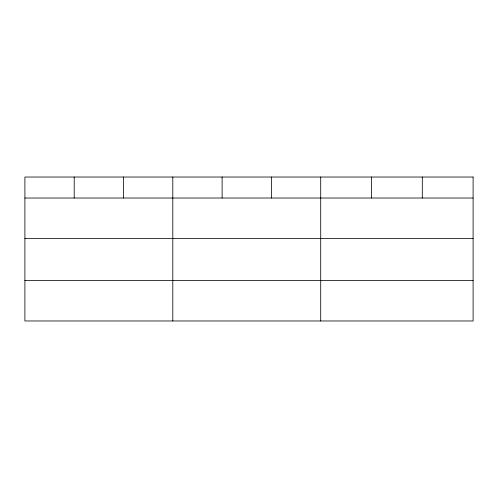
<?xml version="1.0" encoding="UTF-8"?>
<svg xmlns="http://www.w3.org/2000/svg" width="498" height="498" viewBox="0 0 498 498"><rect width="100%" height="100%" fill="white"/><g stroke="black" fill="none" stroke-linecap="round" stroke-linejoin="round"><path stroke-width="0.75" d="M24.9 198.023L473.1 198.023M24.9 238.598L473.1 238.598M24.9 280.405L473.1 280.405M422.304 177.027L422.304 198.023M371.508 177.027L371.508 198.023M320.712 177.027L320.712 320.973M271.41 177.027L271.41 198.023M222.108 177.027L222.108 198.023M172.806 177.027L172.806 320.973M123.504 177.027L123.504 198.023M74.202 177.027L74.202 198.023M473.1 177.027L24.9 177.027L24.9 320.973L473.1 320.973L473.1 177.027"/></g></svg>
